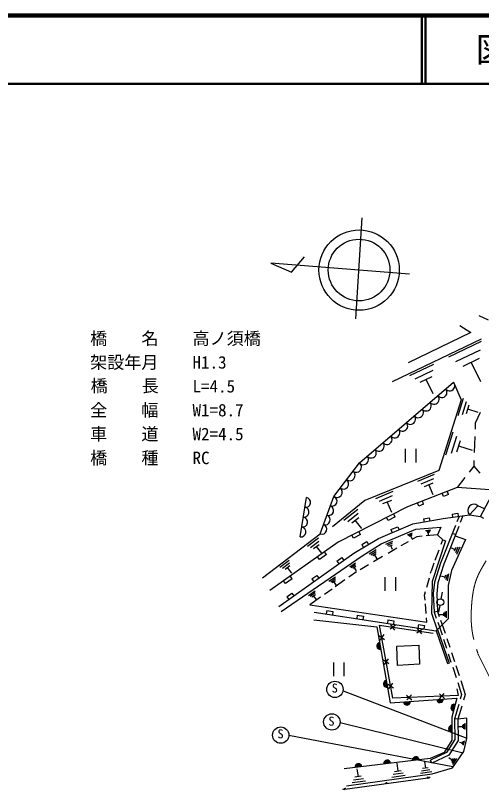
# Model space of a CAD drawing. Units: millimetres, scale not verified. Extents: x 40000 to 680000, y 20000 to 380000.
# Drawn here: x 449169 to 517471, y 266606 to 380000 of the extents above; entities that cross this region are included whole.
import ezdxf
from ezdxf.enums import TextEntityAlignment as Align

# ---------------------------------------------------------------- set-up
doc = ezdxf.new("R2010")
doc.units = ezdxf.units.MM
doc.header["$LTSCALE"] = 1000
doc.linetypes.add('CHAIN', pattern=[18.5, 12, -1.5, 3.5, -1.5])
for name, color, linetype, lineweight in [('M-BGD', 7, 'Continuous', 25), ('M-BMK', 2, 'CHAIN', 13), ('M-BMK-SRVR', 3, 'Continuous', 25), ('M-STR-STRC', 7, 'Continuous', 25), ('M-TTL', 2, 'Continuous', 140), ('M-TTL-LINE', 7, 'Continuous', 50)]:
    doc.layers.add(name, color=color, linetype=linetype, lineweight=lineweight)
doc.layers.add('M-STR-STR1', color=1, linetype='Continuous')
doc.layers.add('M-TTL-TXT', color=7, linetype='Continuous')
doc.styles.add('ＭＳ ゴシック', font='')
doc.styles.get('ＭＳ ゴシック').set_extended_font_data('MS Gothic')

msp = doc.modelspace()

# ---------------------------------------------------------------- linework, layer by layer
at = {"layer": 'M-BGD'}
for p, q in [((518493, 335382), (517120, 335992)), ((514298, 334568), (515925, 333551)), ((515925, 333551), (506720, 329127)), ((504432, 326381), (517476, 332610)), ((512656, 329980), (517466, 332270)), ((513716, 329310), (517326, 331030)), ((506946, 327250), (510466, 328930)), ((514776, 328630), (517176, 329780)), ((517356, 326320), (515976, 329210)), ((507726, 326760), (510366, 328020)), ((508496, 326260), (510256, 327100)), ((510386, 324570), (509376, 326680)), ((499572, 314456), (513376, 326258)), ((513376, 326258), (514469, 323710)), ((514469, 323710), (511222, 313364)), ((514056, 321380), (514846, 323930)), ((514666, 321540), (515256, 323450)), ((515266, 321700), (515666, 322970)), ((516996, 321860), (515466, 322340)), ((517259, 321814), (516561, 320278)), ((516561, 320278), (516529, 319396)), ((512256, 315650), (513306, 319010)), ((513066, 315860), (513856, 318380)), ((513866, 316070), (514396, 317750)), ((516490, 318338), (516405, 315994)), ((506324, 314509), (506324, 316509)), ((507824, 316509), (507824, 314509)), ((516146, 316280), (514136, 316910)), ((495810, 309541), (499572, 314456)), ((516362, 314825), (516332, 313998)), ((511222, 313364), (500391, 308934)), ((516332, 313998), (515649, 313113)), ((516332, 313998), (517242, 312940)), ((508116, 311760), (510596, 312780)), ((508626, 311390), (510486, 312160)), ((515048, 312335), (513916, 310870)), ((513916, 310870), (506619, 308022)), ((509136, 311020), (510376, 311530)), ((510366, 309790), (509756, 311280)), ((519365, 310473), (513916, 310870)), ((501966, 309250), (504526, 310300)), ((502496, 308870), (504416, 309660)), ((511909, 309550), (511727, 310016)), ((512638, 309835), (511909, 309550)), ((512638, 309835), (512457, 310300)), ((517336, 306595), (519365, 310473)), ((490895, 303625), (491805, 309389)), ((493838, 304050), (495810, 309541)), ((500391, 308934), (495628, 305112)), ((503026, 308490), (504306, 309010)), ((504316, 307210), (503666, 308750)), ((508260, 308126), (508078, 308592)), ((508990, 308411), (508808, 308876)), ((506619, 308022), (496447, 302836)), ((497296, 306070), (499326, 307700)), ((508990, 308411), (508260, 308126)), ((516950, 308149), (515723, 306849)), ((517915, 307702), (516950, 308149)), ((497876, 305870), (499406, 307090)), ((498456, 305660), (499476, 306480)), ((503794, 306021), (503567, 306466)), ((504811, 306539), (503794, 306021)), ((504811, 306539), (504584, 306985)), ((507392, 305506), (511833, 306288)), ((508979, 306268), (509812, 306402)), ((508979, 306268), (509058, 305775)), ((509812, 306402), (509892, 305909)), ((511833, 306288), (515723, 306849)), ((513144, 306940), (513978, 307074)), ((513144, 306940), (513224, 306446)), ((514172, 306625), (513864, 305842)), ((513978, 307074), (514057, 306580)), ((514742, 306707), (514360, 305737)), ((515723, 306849), (517336, 306595)), ((517336, 306595), (517782, 306368)), ((499946, 304850), (498966, 306070)), ((502371, 303361), (507392, 305506)), ((504183, 304679), (505187, 305108)), ((505187, 305108), (505384, 304648)), ((507849, 304760), (511499, 305036)), ((511499, 305036), (511008, 303932)), ((513643, 305280), (511481, 299787)), ((514121, 305130), (511952, 299619)), ((485373, 297618), (493838, 304050)), ((499725, 303946), (498708, 303428)), ((499725, 303946), (499498, 304392)), ((502787, 302582), (507849, 304760)), ((504183, 304679), (504379, 304219)), ((506636, 303910), (507346, 304220)), ((506786, 303810), (507316, 304040)), ((509276, 304570), (510036, 304630)), ((511008, 303932), (509352, 303764)), ((509386, 304430), (509956, 304470)), ((509496, 304280), (509866, 304310)), ((509716, 303840), (509686, 304300)), ((511806, 303195), (511008, 303932)), ((513656, 303947), (513188, 304123)), ((496447, 302836), (486435, 295767)), ((491956, 302240), (493576, 303470)), ((492406, 302070), (493626, 303000)), ((498708, 303428), (498481, 303873)), ((498737, 301216), (502371, 303361)), ((499937, 302505), (500663, 302934)), ((500663, 302934), (500918, 302503)), ((503466, 302550), (504486, 302990)), ((506740, 302911), (505664, 302287)), ((506936, 303700), (507286, 303860)), ((507296, 303350), (507116, 303780)), ((507972, 303625), (507278, 303223)), ((508784, 303707), (507972, 303625)), ((512198, 303021), (510257, 297062)), ((511557, 302549), (511806, 303195)), ((511806, 303195), (512198, 303021)), ((515109, 303234), (513067, 298684)), ((513591, 303783), (515109, 303234)), ((492856, 301900), (493666, 302520)), ((494046, 301240), (493266, 302210)), ((499937, 302505), (500191, 302074)), ((499965, 300833), (502787, 302582)), ((501006, 301120), (502046, 301770)), ((503686, 302400), (504446, 302730)), ((505083, 301950), (503777, 301192)), ((503896, 302250), (504406, 302470)), ((504416, 301750), (504156, 302360)), ((510658, 300221), (511244, 301740)), ((512946, 302070), (513606, 301780)), ((513726, 302050), (513476, 301500)), ((514006, 302090), (513636, 301270)), ((514286, 302130), (513796, 301030)), ((487786, 293394), (498737, 301216)), ((488124, 292674), (499965, 300833)), ((493732, 300307), (493443, 300715)), ((494733, 301014), (493732, 300307)), ((494733, 301014), (494444, 301422)), ((496257, 300059), (496987, 300580)), ((496987, 300580), (497277, 300173)), ((501266, 301000), (502046, 301480)), ((501526, 300870), (502046, 301190)), ((502981, 300731), (501661, 299965)), ((502176, 300400), (501786, 301030)), ((487906, 299170), (489286, 300220)), ((488296, 299030), (489326, 299810)), ((488676, 298880), (489366, 299400)), ((496257, 300059), (496547, 299652)), ((498156, 299220), (499006, 299800)), ((498386, 299120), (499016, 299560)), ((500904, 299527), (499661, 298806)), ((510489, 299766), (510080, 298590)), ((511481, 299787), (510569, 296967)), ((511952, 299619), (511061, 296864)), ((489676, 298290), (489026, 299140)), ((499137, 298502), (498002, 297699)), ((498606, 299020), (499026, 299320)), ((499166, 298660), (498816, 299170)), ((510005, 298308), (510080, 298590)), ((513067, 298684), (512581, 296506)), ((488726, 296772), (488437, 297181)), ((489727, 297479), (488726, 296772)), ((489727, 297479), (489438, 297888)), ((492606, 297451), (493336, 297973)), ((492606, 297451), (492897, 297045)), ((493336, 297973), (493627, 297566)), ((495116, 297120), (496046, 297770)), ((495366, 297020), (496066, 297500)), ((495606, 296910), (496076, 297230)), ((497452, 297310), (496024, 296300)), ((503362, 295694), (503362, 297694)), ((504862, 297694), (504862, 295694)), ((509457, 296260), (509824, 297634)), ((511496, 297910), (512116, 297770)), ((512176, 298030), (512056, 297510)), ((512416, 298110), (512236, 297340)), ((512646, 298190), (512416, 297160)), ((495567, 295977), (494451, 295188)), ((496226, 296510), (495846, 297070)), ((510257, 297062), (510119, 292442)), ((510569, 296967), (510403, 295307)), ((511061, 296864), (510904, 295294)), ((512581, 296506), (512562, 291626)), ((488956, 294844), (489686, 295366)), ((488956, 294844), (489247, 294437)), ((489686, 295366), (489977, 294959)), ((492096, 295040), (493086, 295730)), ((492356, 294930), (493106, 295450)), ((492616, 294810), (493116, 295160)), ((493276, 294420), (492866, 294990)), ((509137, 295066), (509283, 295611)), ((509198, 294356), (509137, 295066)), ((510403, 295307), (510527, 292570)), ((510904, 295294), (511023, 292668)), ((511546, 294540), (511756, 295520)), ((493874, 294780), (492327, 293686)), ((509367, 292389), (509247, 293789)), ((492327, 293686), (509475, 291140)), ((492927, 292602), (510829, 289855)), ((494793, 292821), (494718, 292327)), ((494793, 292821), (495688, 292684)), ((495688, 292684), (495613, 292190)), ((511023, 292668), (510527, 292570)), ((510527, 292570), (510833, 291724)), ((511023, 292668), (511279, 291962)), ((511346, 293560), (511176, 292570)), ((512076, 292630), (512076, 291910)), ((512266, 292750), (512266, 291780)), ((492890, 291459), (502127, 290426)), ((499269, 292135), (499193, 291640)), ((499269, 292135), (500164, 291997)), ((500164, 291997), (500088, 291503)), ((503744, 291448), (503668, 290954)), ((503744, 291448), (504639, 291311)), ((509475, 291140), (509420, 291776)), ((510119, 292442), (510981, 290011)), ((512562, 291626), (510829, 289855)), ((511296, 292270), (511876, 292270)), ((511469, 291437), (511871, 290327)), ((511876, 292510), (511876, 292030)), ((502127, 290426), (504081, 279309)), ((502521, 290661), (510361, 289500)), ((504471, 280001), (502521, 290661)), ((504883, 290669), (504080, 290073)), ((504779, 289970), (504183, 290773)), ((504639, 291311), (504563, 290816)), ((508220, 290761), (508144, 290267)), ((508220, 290761), (509115, 290624)), ((509115, 290624), (509039, 290130)), ((511046, 291135), (511398, 290164)), ((511871, 290327), (512145, 289491)), ((502435, 289169), (503257, 288600)), ((503130, 289296), (502562, 288473)), ((508803, 290088), (508000, 289492)), ((508699, 289389), (508103, 290192)), ((510829, 289855), (512507, 285043)), ((511011, 290041), (512728, 285116)), ((511398, 290164), (511684, 289291)), ((511902, 288626), (512331, 287316)), ((512388, 288749), (512807, 287468)), ((505051, 287592), (508287, 287758)), ((505176, 284771), (505051, 287592)), ((508287, 287758), (508370, 284978)), ((512597, 286504), (512997, 285283)), ((513073, 286657), (513494, 285371)), ((495809, 283236), (495809, 285236)), ((497309, 285236), (497309, 283236)), ((503085, 285615), (503907, 285047)), ((503780, 285742), (503212, 284920)), ((508370, 284978), (505176, 284771)), ((512728, 285116), (512508, 285039)), ((513695, 284757), (514172, 283303)), ((513248, 284518), (513734, 283033)), ((514417, 282554), (515074, 280549)), ((503734, 282062), (504557, 281493)), ((504430, 282189), (503862, 281366)), ((513846, 281370), (514053, 280374)), ((513981, 282279), (514551, 280540)), ((514053, 280374), (504471, 280001)), ((506499, 280434), (507233, 279755)), ((506527, 279727), (507206, 280461)), ((511290, 280620), (512024, 279941)), ((511318, 279914), (511997, 280648)), ((514551, 280540), (514352, 279856)), ((515074, 280549), (514828, 279701)), ((504081, 279309), (513834, 280010)), ((513834, 280010), (513133, 277189)), ((514126, 279079), (513514, 276973)), ((514567, 278803), (514015, 276905)), ((513133, 277189), (513133, 273815)), ((514015, 276905), (513514, 276973)), ((513514, 276973), (513555, 273944)), ((515325, 277072), (514015, 276905)), ((514015, 276905), (514057, 273803)), ((515325, 274092), (515325, 277072)), ((514116, 275850), (514666, 275850)), ((514666, 276080), (514666, 275620)), ((514846, 276200), (514846, 275510)), ((515026, 276310), (515026, 275400)), ((513133, 273815), (511972, 272045)), ((513555, 273944), (512352, 272036)), ((514057, 273803), (512698, 271647)), ((514226, 273540), (514616, 273460)), ((514646, 273610), (514576, 273300)), ((514796, 273670), (514686, 273190)), ((514936, 273720), (514796, 273080)), ((514895, 272154), (515325, 274092)), ((513207, 269766), (514895, 272154)), ((509944, 271161), (497334, 269649)), ((511972, 272045), (509944, 271161)), ((512352, 272036), (509988, 270916)), ((512698, 271647), (510202, 270464)), ((512656, 271320), (513166, 270960)), ((513316, 271170), (513016, 270740)), ((513566, 271160), (513116, 270520)), ((513816, 271140), (513206, 270290)), ((505036, 270450), (505206, 269290)), ((509106, 270720), (509246, 269730)), ((510202, 270464), (509988, 270916)), ((497679, 267145), (510245, 268886)), ((499206, 269640), (499376, 268480)), ((505986, 269000), (504526, 268800)), ((505686, 269350), (504716, 269220)), ((510166, 269180), (508506, 268950)), ((509916, 269490), (508666, 269310)), ((509656, 269790), (508826, 269670)), ((510245, 268886), (513207, 269766)), ((509608, 268270), (497442, 266626)), ((500446, 267840), (498506, 267570)), ((500156, 268190), (498696, 267990)), ((499856, 268540), (498886, 268410)), ((506276, 268640), (504336, 268370))]:
    msp.add_line(p, q, dxfattribs=at)
msp.add_circle((511438, 294054), 500, dxfattribs=at)
for centre, radius, start, end in [((512801, 325766), 757, 220.52862, 40.52862), ((511651, 324783), 757, 220.52862, 40.52862), ((509350, 322816), 757, 220.52862, 40.52862), ((510500, 323799), 757, 220.52862, 40.52862), ((508200, 321832), 757, 220.52862, 40.52862), ((507049, 320849), 757, 220.52862, 40.52862), ((505899, 319865), 757, 220.52862, 40.52862), ((504749, 318882), 757, 220.52862, 40.52862), ((503598, 317898), 757, 220.52862, 40.52862), ((501297, 315931), 757, 220.52862, 40.52862), ((502448, 316915), 757, 220.52862, 40.52862), ((500147, 314948), 757, 220.52862, 40.52862), ((499102, 313842), 774, 232.5684, 52.5684), ((498161, 312613), 774, 232.5684, 52.5684), ((497221, 311384), 774, 232.5684, 52.5684), ((496280, 310155), 774, 232.5684, 52.5684), ((491691, 308669), 730, 261.02737, 81.02737), ((495563, 308855), 729, 250.24597, 70.24597), ((491464, 307228), 730, 261.02737, 81.02737), ((495070, 307482), 729, 250.24597, 70.24597), ((516336, 307499), 894, 46.67791, 226.67791), ((491236, 305787), 730, 261.02737, 81.02737), ((494577, 306109), 729, 250.24597, 70.24597), ((491009, 304345), 730, 261.02737, 81.02737), ((494084, 304736), 729, 250.24597, 70.24597), ((502616, 287647), 500, 99.97003, 279.97003), ((502616, 287647), 500, 99.97003, 279.97003), ((502616, 287647), 450, 99.97003, 279.97003), ((502616, 287647), 400, 99.97003, 279.97003), ((502616, 287647), 350, 99.97003, 279.97003), ((502616, 287647), 300, 99.97003, 279.97003), ((502616, 287647), 250, 99.97003, 279.97003), ((502616, 287647), 200, 99.97003, 279.97003), ((502616, 287647), 150, 99.97003, 279.97003), ((502616, 287647), 100, 99.97003, 279.97003), ((502616, 287647), 50, 99.97003, 279.97003), ((503593, 282089), 500, 99.97003, 279.97003), ((503593, 282089), 500, 99.97003, 279.97003), ((503593, 282089), 450, 99.97003, 279.97003), ((503593, 282089), 400, 99.97003, 279.97003), ((503593, 282089), 350, 99.97003, 279.97003), ((503593, 282089), 300, 99.97003, 279.97003), ((503593, 282089), 250, 99.97003, 279.97003), ((503593, 282089), 200, 99.97003, 279.97003), ((503593, 282089), 150, 99.97003, 279.97003), ((503593, 282089), 100, 99.97003, 279.97003), ((503593, 282089), 50, 99.97003, 279.97003), ((506519, 279484), 500, 184.10871, 4.10871), ((506519, 279484), 500, 184.10871, 4.10871), ((506519, 279484), 450, 184.10871, 4.10871), ((506519, 279484), 400, 184.10871, 4.10871), ((506519, 279484), 350, 184.10871, 4.10871), ((506519, 279484), 300, 184.10871, 4.10871), ((506519, 279484), 250, 184.10871, 4.10871), ((506519, 279484), 200, 184.10871, 4.10871), ((506519, 279484), 150, 184.10871, 4.10871), ((506519, 279484), 100, 184.10871, 4.10871), ((506519, 279484), 50, 184.10871, 4.10871), ((511396, 279835), 500, 184.10871, 4.10871), ((511396, 279835), 500, 184.10871, 4.10871), ((511396, 279835), 450, 184.10871, 4.10871), ((511396, 279835), 400, 184.10871, 4.10871), ((511396, 279835), 350, 184.10871, 4.10871), ((511396, 279835), 300, 184.10871, 4.10871), ((511396, 279835), 250, 184.10871, 4.10871), ((511396, 279835), 200, 184.10871, 4.10871), ((511396, 279835), 150, 184.10871, 4.10871), ((511396, 279835), 100, 184.10871, 4.10871), ((511396, 279835), 50, 184.10871, 4.10871), ((513484, 278600), 500, 76.0519, 256.0519), ((513484, 278600), 500, 76.0519, 256.0519), ((513484, 278600), 450, 76.0519, 256.0519), ((513484, 278600), 400, 76.0519, 256.0519), ((513484, 278600), 350, 76.0519, 256.0519), ((513484, 278600), 300, 76.0519, 256.0519), ((513484, 278600), 250, 76.0519, 256.0519), ((513484, 278600), 200, 76.0519, 256.0519), ((513484, 278600), 150, 76.0519, 256.0519), ((513484, 278600), 100, 76.0519, 256.0519), ((513484, 278600), 50, 76.0519, 256.0519), ((513133, 275502), 500, 90, 270), ((513133, 275502), 500, 90, 270), ((513133, 275502), 450, 90, 270), ((513133, 275502), 400, 90, 270), ((513133, 275502), 350, 90, 270), ((513133, 275502), 300, 90, 270), ((513133, 275502), 250, 90, 270), ((513133, 275502), 200, 90, 270), ((513133, 275502), 150, 90, 270), ((513133, 275502), 100, 90, 270), ((513133, 275502), 50, 90, 270), ((507842, 270909), 500, 6.83617, 186.83617), ((507842, 270909), 500, 6.83617, 186.83617), ((507842, 270909), 450, 6.83617, 186.83617), ((507842, 270909), 400, 6.83617, 186.83617), ((507842, 270909), 350, 6.83617, 186.83617), ((507842, 270909), 300, 6.83617, 186.83617), ((507842, 270909), 250, 6.83617, 186.83617), ((507842, 270909), 200, 6.83617, 186.83617), ((507842, 270909), 150, 6.83617, 186.83617), ((499435, 269901), 500, 6.83617, 186.83617), ((499435, 269901), 500, 6.83617, 186.83617), ((499435, 269901), 450, 6.83617, 186.83617), ((499435, 269901), 400, 6.83617, 186.83617), ((499435, 269901), 350, 6.83617, 186.83617), ((499435, 269901), 300, 6.83617, 186.83617), ((499435, 269901), 250, 6.83617, 186.83617), ((499435, 269901), 200, 6.83617, 186.83617), ((499435, 269901), 150, 6.83617, 186.83617), ((499435, 269901), 100, 6.83617, 186.83617), ((499435, 269901), 50, 6.83617, 186.83617), ((503639, 270405), 500, 6.83617, 186.83617), ((503639, 270405), 500, 6.83617, 186.83617), ((503639, 270405), 450, 6.83617, 186.83617), ((503639, 270405), 400, 6.83617, 186.83617), ((503639, 270405), 350, 6.83617, 186.83617), ((503639, 270405), 300, 6.83617, 186.83617), ((503639, 270405), 250, 6.83617, 186.83617), ((503639, 270405), 200, 6.83617, 186.83617), ((503639, 270405), 150, 6.83617, 186.83617), ((503639, 270405), 100, 6.83617, 186.83617), ((503639, 270405), 50, 6.83617, 186.83617), ((507842, 270909), 100, 6.83617, 186.83617), ((507842, 270909), 50, 6.83617, 186.83617), ((509608, 268270), 150, 7.69605, 187.69605), ((509541, 268766), 500, 277.69605, 322.69605), ((497375, 267122), 500, 232.69605, 277.69605), ((497442, 266626), 150, 7.69605, 187.69605), ((503525, 267448), 150, 7.69605, 187.69605)]:
    msp.add_arc(centre, radius, start, end, dxfattribs=at)
at = {"layer": 'M-BMK'}
msp.add_line((517069, 286170), (521979, 276430), dxfattribs=at)
msp.add_open_spline([(518154, 300114), (517663, 299313), (517173, 298511), (516824, 297646), (516562, 296993), (516380, 296305), (516255, 295611), (516151, 295036), (516086, 294456), (516038, 293875), (515946, 292774), (515910, 291664), (516011, 290565), (516075, 289861), (516194, 289161), (516363, 288476), (516556, 287695), (516812, 286932), (517069, 286170)], degree=3, knots=[0, 0, 0, 0, 1, 1, 1, 2, 2, 2, 3, 3, 3, 4, 4, 4, 5, 5, 5, 6, 6, 6, 6], dxfattribs=at)
at = {"layer": 'M-BMK-SRVR'}
for p, q in [((499045, 335544), (499965, 350359)), ((506920, 342098), (486580, 343703)), ((486580, 343703), (489605, 342401)), ((489605, 342401), (491545, 344637))]:
    msp.add_line(p, q, dxfattribs=at)
for radius in [5885, 4520]:
    msp.add_circle((499530, 342708), radius, dxfattribs=at)
at = {"layer": 'M-STR-STRC'}
for p, q in [((497170, 281054), (515305, 274114)), ((496734, 276436), (514792, 271987)), ((489240, 274565), (513267, 269992))]:
    msp.add_line(p, q, dxfattribs=at)
for centre in [(495990, 281273), (495536, 276503), (488040, 274572)]:
    msp.add_circle(centre, 1200, dxfattribs=at)
at = {"layer": 'M-TTL'}
msp.add_line((680000, 380000), (40000, 380000), dxfattribs=at)
at = {"layer": 'M-TTL-LINE'}
for p, q in [((508747, 380000), (508747, 370000)), ((509247, 380000), (509247, 370000)), ((40000, 370000), (680000, 370000))]:
    msp.add_line(p, q, dxfattribs=at)

# ---------------------------------------------------------------- texts
at = {"layer": 'M-STR-STR1', "style": 'ＭＳ ゴシック'}
for s, p in [('橋\u3000\u3000名', (460118, 331220)), ('高ノ須橋', (475118, 331220)), ('架設年月', (460118, 327720)), ('H1.3', (475118, 327720)), ('橋\u3000  長', (460186, 324272)), ('L=4.5', (475118, 324220)), ('全\u3000\u3000幅', (460118, 320720)), ('W1=8.7', (475118, 320720)), ('車\u3000\u3000道', (460118, 317220)), ('W2=4.5', (475118, 317220)), ('橋\u3000\u3000種', (460118, 313720)), ('RC', (475118, 313720))]:
    msp.add_text(s, height=1833, dxfattribs=at).set_placement(p, align=Align.BOTTOM_LEFT)
at = {"layer": 'M-STR-STRC', "style": 'ＭＳ ゴシック'}
for p in [(495512, 280410), (495027, 275563), (487561, 273709)]:
    msp.add_text('S', height=1320, dxfattribs=at).set_placement(p, align=Align.BOTTOM_LEFT)
at = {"layer": 'M-TTL-TXT', "style": 'ＭＳ ゴシック'}
msp.add_text('図面番号', height=3666, dxfattribs=at).set_placement((526622, 375000), align=Align.MIDDLE_CENTER)

doc.saveas('drawing.dxf')
